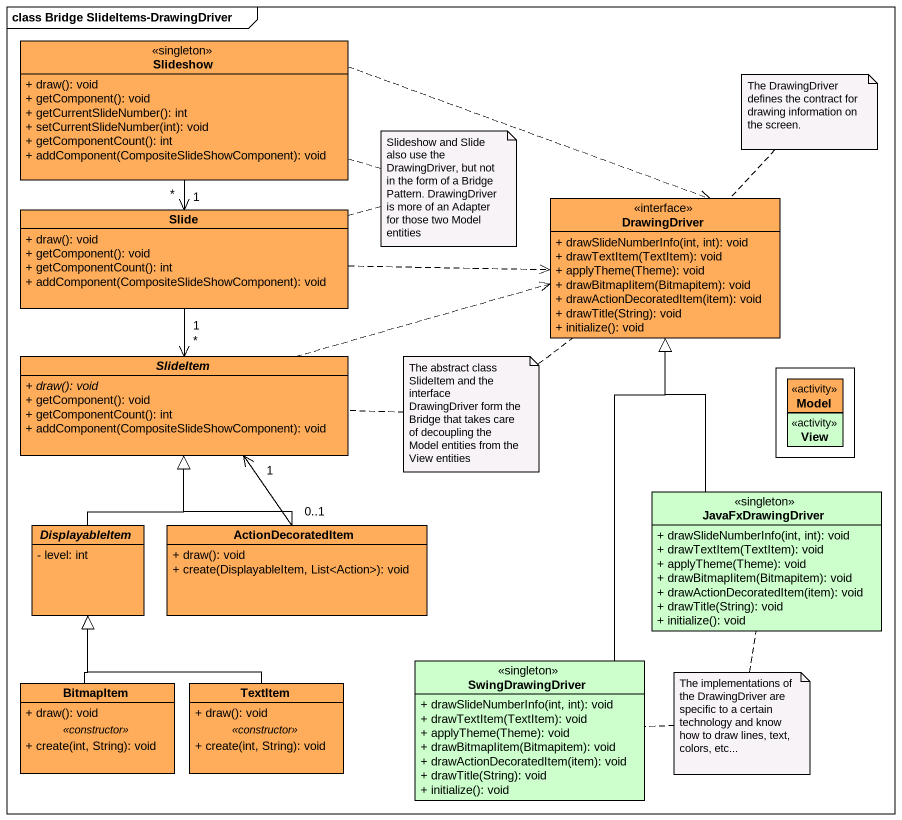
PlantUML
@startuml
mainframe class Bridge SlideItems-DrawingDriver
hide circle
hide empty members
skinparam classAttributeIconSize 0
class Slideshow <<singleton>> #FFAD5B {
  + draw(): void
  + getComponent(): void
  + getCurrentSlideNumber(): int
  + setCurrentSlideNumber(int): void
  + getComponentCount(): int
  + addComponent(CompositeSlideShowComponent): void
}
class Slide #FFAD5B {
  + draw(): void
  + getComponent(): void
  + getComponentCount(): int
  + addComponent(CompositeSlideShowComponent): void
}
class DrawingDriver <<interface>> #FFAD5B {
  + drawSlideNumberInfo(int, int): void
  + drawTextItem(TextItem): void
  + applyTheme(Theme): void
  + drawBitmapIitem(Bitmapitem): void
  + drawActionDecoratedItem(item): void
  + drawTitle(String): void
  + initialize(): void
}
abstract class SlideItem #FFAD5B {
  {abstract} + draw(): void
  + getComponent(): void
  + getComponentCount(): int
  + addComponent(CompositeSlideShowComponent): void
}
rectangle " " as rectangle1 {
  class Model <<activity>> #FFAD5B
  class View <<activity>> #CCFFCC
}
class JavaFxDrawingDriver <<singleton>> #CCFFCC {
  + drawSlideNumberInfo(int, int): void
  + drawTextItem(TextItem): void
  + applyTheme(Theme): void
  + drawBitmapIitem(Bitmapitem): void
  + drawActionDecoratedItem(item): void
  + drawTitle(String): void
  + initialize(): void
}
abstract class DisplayableItem #FFAD5B {
  - level: int
}
class ActionDecoratedItem #FFAD5B {
  + draw(): void
  + create(DisplayableItem, List<Action>): void
}
class SwingDrawingDriver <<singleton>> #CCFFCC {
  + drawSlideNumberInfo(int, int): void
  + drawTextItem(TextItem): void
  + applyTheme(Theme): void
  + drawBitmapIitem(Bitmapitem): void
  + drawActionDecoratedItem(item): void
  + drawTitle(String): void
  + initialize(): void
}
class BitmapItem #FFAD5B {
  + draw(): void
  .. <<constructor>> ..
  + create(int, String): void
}
class TextItem #FFAD5B {
  + draw(): void
  .. <<constructor>> ..
  + create(int, String): void
}
Slideshow "1" --> "*" Slide
Slideshow .right.> DrawingDriver
Slide .right.> DrawingDriver
Slide "1" --> "*" SlideItem
SlideItem .right.> DrawingDriver
JavaFxDrawingDriver -up-|> DrawingDriver
DisplayableItem -up-|> SlideItem
ActionDecoratedItem -up-|> SlideItem
ActionDecoratedItem "0..1" -up-> "1" SlideItem
SwingDrawingDriver -up-|> DrawingDriver
BitmapItem -up-|> DisplayableItem
TextItem -up-|> DisplayableItem
note top of DrawingDriver : The DrawingDriver defines the contract for drawing information on the screen.
note as N2
  Slideshow and Slide also use the DrawingDriver, but not in the form of a Bridge Pattern. DrawingDriver is more of an Adapter for those two Model entities
end note
N2 .. Slideshow
N2 .. Slide
note as N3
  The abstract class SlideItem and the interface DrawingDriver form the Bridge that takes care of decoupling the Model entities from the View entities
end note
N3 .. SlideItem
N3 .. DrawingDriver
note as N4
  The implementations of the DrawingDriver are specific to a certain technology and know how to draw lines, text, colors, etc...
end note
N4 .. SwingDrawingDriver
N4 .. JavaFxDrawingDriver
@enduml
